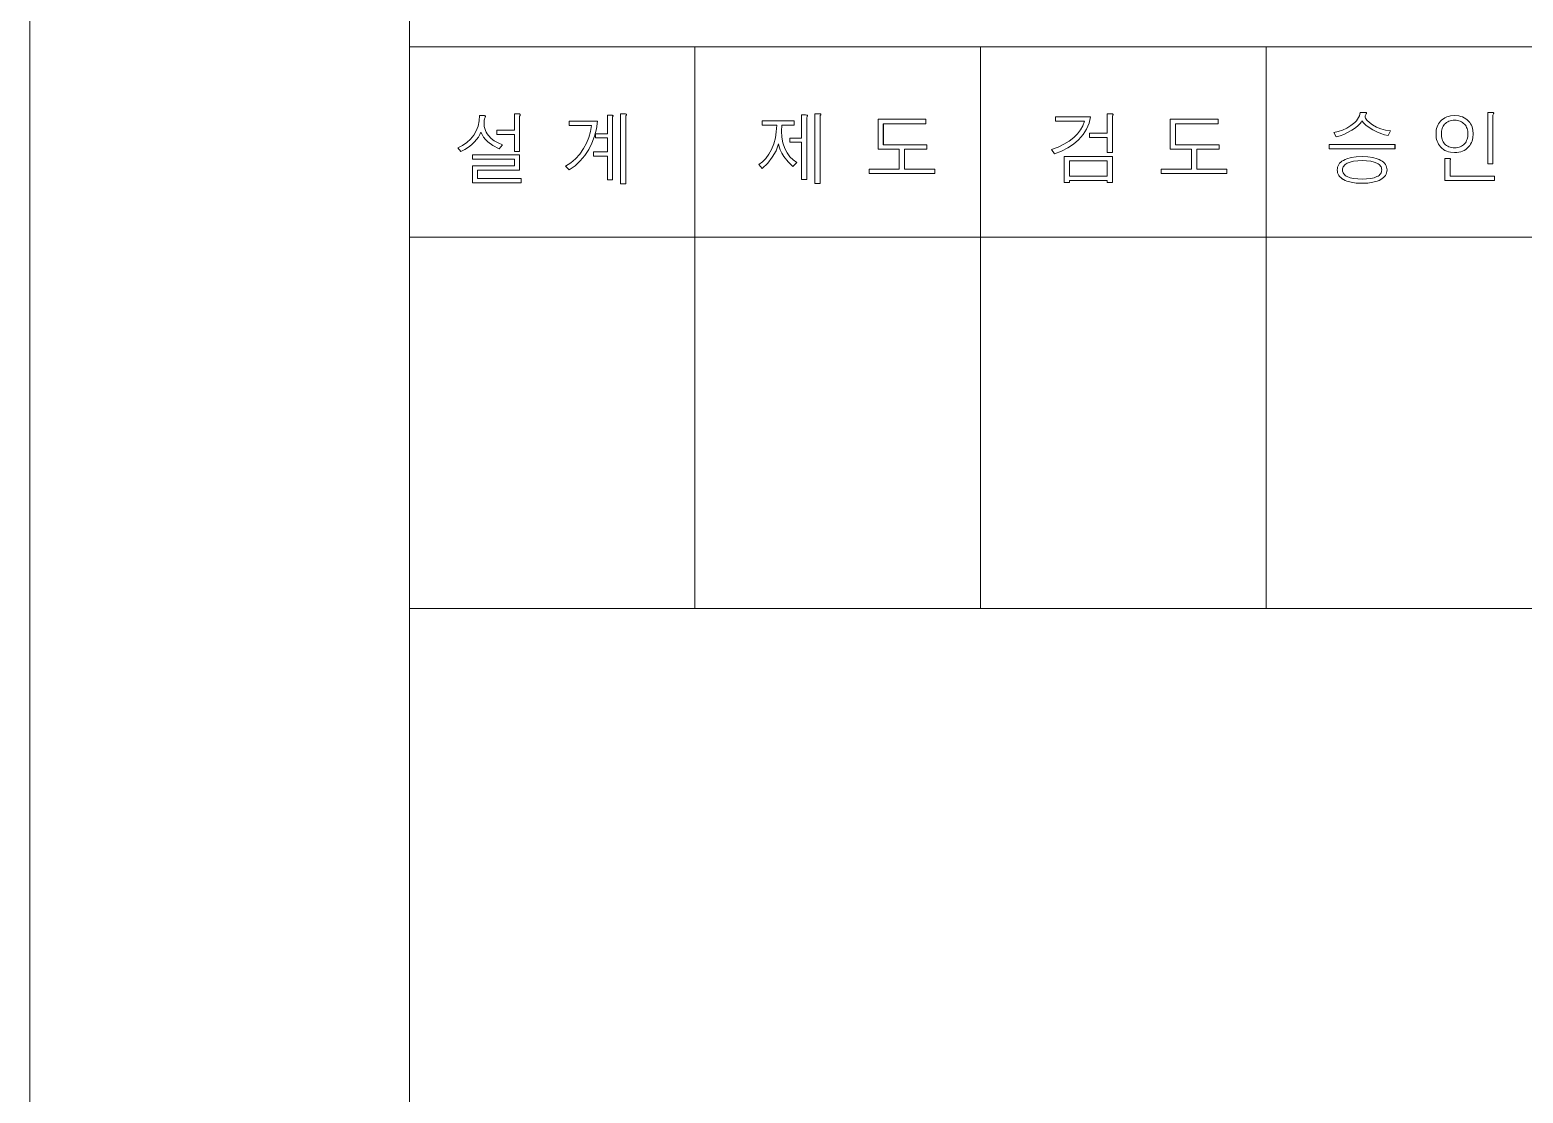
# Model space of a CAD drawing. Header units: inches. Extents: x -832 to -622, y 154 to 451.
# Drawn here: x -832 to -766.9, y 376.5 to 422.9 of the extents above; entities that cross this region are included whole.
import ezdxf

# ---------------------------------------------------------------- set-up
doc = ezdxf.new("R2010")
doc.units = ezdxf.units.IN
doc.header["$LTSCALE"] = 0.03937
doc.header["$MEASUREMENT"] = 0
doc.layers.add('______ 1', color=7, linetype='Continuous')

# ---------------------------------------------------------------- blocks, each defined once
blk = doc.blocks.new('BLOCK 139')
at = {"layer": '______ 1', "color": 18, "lineweight": 9}
blk.add_lwpolyline([(57.59, -33.694), (57.539, -33.724), (57.499, -33.753), (57.461, -33.785), (57.432, -33.823), (57.412, -33.861), (57.394, -33.901), (57.385, -33.948), (57.382, -33.995), (57.385, -34.041), (57.394, -34.085), (57.412, -34.126), (57.432, -34.164), (57.461, -34.199), (57.499, -34.231), (57.539, -34.26), (57.59, -34.286), (57.711, -34.336), (57.86, -34.371), (58.237, -34.397), (58.613, -34.371), (58.761, -34.336), (58.884, -34.286), (58.933, -34.26), (58.974, -34.231), (59.012, -34.199), (59.041, -34.164), (59.065, -34.126), (59.079, -34.085), (59.09, -34.041), (59.094, -33.995), (59.09, -33.948), (59.079, -33.904), (59.065, -33.863), (59.041, -33.823), (59.012, -33.788), (58.974, -33.753), (58.933, -33.724), (58.884, -33.694), (58.761, -33.648), (58.613, -33.616), (58.237, -33.586), (57.86, -33.616), (57.711, -33.648), (57.59, -33.694)], dxfattribs=at)
blk = doc.blocks.new('BLOCK 140')
at = {"layer": '______ 1', "color": 18, "lineweight": 9}
blk.add_lwpolyline([(59.056, -33.575), (59.117, -33.616), (59.172, -33.657), (59.219, -33.703), (59.257, -33.755), (59.286, -33.808), (59.307, -33.866), (59.319, -33.928), (59.324, -33.995), (59.319, -34.059), (59.307, -34.12), (59.286, -34.178), (59.257, -34.231), (59.219, -34.28), (59.172, -34.33), (59.117, -34.371), (59.056, -34.411), (58.98, -34.45), (58.899, -34.484), (58.709, -34.534), (58.49, -34.566), (58.237, -34.575), (57.984, -34.566), (57.762, -34.534), (57.572, -34.484), (57.49, -34.45), (57.417, -34.411), (57.353, -34.371), (57.301, -34.33), (57.254, -34.28), (57.216, -34.231), (57.19, -34.178), (57.167, -34.12), (57.155, -34.059), (57.152, -33.995), (57.155, -33.928), (57.167, -33.866), (57.19, -33.808), (57.216, -33.755), (57.254, -33.703), (57.301, -33.657), (57.353, -33.616), (57.417, -33.575), (57.49, -33.537), (57.572, -33.505), (57.762, -33.452), (57.984, -33.423), (58.237, -33.412), (58.49, -33.423), (58.709, -33.452), (58.899, -33.505), (58.98, -33.537), (59.056, -33.575)], dxfattribs=at)
blk = doc.blocks.new('BLOCK 141')
at = {"layer": '______ 1', "color": 18, "lineweight": 9}
blk.add_lwpolyline([(61.84, -32), (61.806, -32.041), (61.776, -32.088), (61.752, -32.134), (61.732, -32.184), (61.718, -32.24), (61.706, -32.295), (61.698, -32.417), (61.706, -32.543), (61.732, -32.656), (61.752, -32.709), (61.776, -32.761), (61.806, -32.808), (61.84, -32.852), (61.881, -32.892), (61.925, -32.93), (61.975, -32.96), (62.027, -32.986), (62.082, -33.006), (62.144, -33.018), (62.207, -33.027), (62.275, -33.03), (62.342, -33.027), (62.406, -33.018), (62.468, -33.006), (62.523, -32.986), (62.575, -32.96), (62.625, -32.93), (62.668, -32.892), (62.709, -32.852), (62.744, -32.808), (62.773, -32.761), (62.8, -32.709), (62.82, -32.656), (62.849, -32.543), (62.858, -32.417), (62.849, -32.295), (62.837, -32.24), (62.82, -32.184), (62.8, -32.134), (62.773, -32.088), (62.744, -32.041), (62.709, -32), (62.668, -31.959), (62.625, -31.922), (62.575, -31.892), (62.523, -31.866), (62.464, -31.849), (62.406, -31.834), (62.342, -31.826), (62.275, -31.822), (62.207, -31.826), (62.144, -31.834), (62.082, -31.849), (62.027, -31.866), (61.975, -31.892), (61.925, -31.922), (61.881, -31.959), (61.84, -32)], dxfattribs=at)
blk = doc.blocks.new('BLOCK 142')
at = {"layer": '______ 1', "color": 18, "lineweight": 9}
blk.add_lwpolyline([(62.887, -31.86), (62.934, -31.916), (62.974, -31.977), (63.01, -32.041), (63.039, -32.108), (63.062, -32.181), (63.077, -32.257), (63.091, -32.417), (63.077, -32.584), (63.062, -32.659), (63.039, -32.732), (63.01, -32.802), (62.974, -32.869), (62.934, -32.93), (62.887, -32.989), (62.829, -33.044), (62.765, -33.094), (62.695, -33.138), (62.622, -33.172), (62.543, -33.199), (62.458, -33.216), (62.371, -33.228), (62.275, -33.234), (62.092, -33.216), (62.007, -33.199), (61.928, -33.172), (61.852, -33.138), (61.785, -33.094), (61.721, -33.044), (61.662, -32.989), (61.616, -32.93), (61.575, -32.869), (61.543, -32.802), (61.514, -32.732), (61.49, -32.659), (61.476, -32.584), (61.464, -32.417), (61.476, -32.257), (61.49, -32.181), (61.514, -32.108), (61.543, -32.041), (61.575, -31.977), (61.616, -31.916), (61.662, -31.86), (61.724, -31.802), (61.785, -31.755), (61.855, -31.715), (61.928, -31.68), (62.007, -31.654), (62.092, -31.636), (62.275, -31.621), (62.458, -31.636), (62.543, -31.654), (62.622, -31.68), (62.695, -31.715), (62.765, -31.755), (62.829, -31.802), (62.887, -31.86)], dxfattribs=at)
blk = doc.blocks.new('BLOCK 143')
at = {"layer": '______ 1', "color": 18, "lineweight": 9}
blk.add_open_spline([(63.98, -31.496), (63.984, -31.511), (63.98, -31.513), (63.98, -31.513), (63.98, -31.522), (63.971, -31.537), (63.971, -31.537), (63.971, -31.537), (63.954, -31.566), (63.954, -31.566), (63.954, -31.566), (63.945, -31.607), (63.945, -31.607), (63.945, -31.607), (63.945, -33.726), (63.945, -33.726), (63.945, -33.726), (63.718, -33.726), (63.718, -33.726), (63.718, -33.726), (63.718, -31.481), (63.718, -31.481), (63.718, -31.481), (63.878, -31.481), (63.878, -31.481), (63.878, -31.481), (63.948, -31.484), (63.948, -31.484), (63.948, -31.484), (63.969, -31.49), (63.969, -31.49)], degree=3, knots=[0, 0, 0, 0, 1, 1, 1, 2, 2, 2, 3, 3, 3, 4, 4, 4, 5, 5, 5, 6, 6, 6, 7, 7, 7, 8, 8, 8, 9, 9, 9, 10, 10, 10, 10], dxfattribs=at)
blk = doc.blocks.new('BLOCK 144')
at = {"layer": '______ 1', "color": 18, "lineweight": 9}
blk.add_open_spline([(62.1, -33.508), (62.1, -33.519), (62.094, -33.531), (62.094, -33.531), (62.088, -33.543), (62.079, -33.566), (62.079, -33.566), (62.079, -33.566), (62.074, -33.595), (62.074, -33.595), (62.074, -33.595), (62.074, -34.263), (62.074, -34.263), (62.074, -34.263), (64.015, -34.263), (64.015, -34.263), (64.015, -34.263), (64.015, -34.452), (64.015, -34.452), (64.015, -34.452), (61.849, -34.452), (61.849, -34.452), (61.849, -34.452), (61.849, -33.493), (61.849, -33.493), (61.849, -33.493), (62.015, -33.493), (62.015, -33.493), (62.015, -33.493), (62.07, -33.496), (62.07, -33.496), (62.079, -33.499), (62.088, -33.499), (62.088, -33.499)], degree=3, knots=[0, 0, 0, 0, 1, 1, 1, 2, 2, 2, 3, 3, 3, 4, 4, 4, 5, 5, 5, 6, 6, 6, 7, 7, 7, 8, 8, 8, 9, 9, 9, 10, 10, 10, 11, 11, 11, 11], dxfattribs=at)
blk = doc.blocks.new('BLOCK 145')
at = {"layer": '______ 1', "color": 18, "lineweight": 9}
blk.add_lwpolyline([(54.05, -53.15), (54.05, -28.618)], dxfattribs=at)
blk = doc.blocks.new('BLOCK 137')
at = {"layer": '______ 1', "color": 18, "lineweight": 9}
blk.add_open_spline([(57, -32.353), (57, -32.353), (57.193, -32.315), (57.193, -32.315), (57.193, -32.315), (57.382, -32.254), (57.382, -32.254), (57.382, -32.254), (57.569, -32.169), (57.569, -32.169), (57.569, -32.169), (57.75, -32.056), (57.75, -32.056), (57.75, -32.056), (57.919, -31.919), (57.919, -31.919), (57.919, -31.919), (57.986, -31.849), (57.986, -31.849), (57.986, -31.849), (58.041, -31.779), (58.041, -31.779), (58.041, -31.779), (58.085, -31.706), (58.085, -31.706), (58.085, -31.706), (58.118, -31.633), (58.118, -31.633), (58.118, -31.633), (58.141, -31.557), (58.141, -31.557), (58.141, -31.557), (58.149, -31.481), (58.149, -31.481), (58.149, -31.481), (58.359, -31.481), (58.359, -31.481), (58.359, -31.481), (58.388, -31.481), (58.388, -31.481), (58.388, -31.481), (58.412, -31.484), (58.412, -31.484), (58.423, -31.49), (58.426, -31.49), (58.426, -31.49), (58.432, -31.505), (58.432, -31.508), (58.432, -31.508), (58.43, -31.517), (58.423, -31.528), (58.423, -31.528), (58.423, -31.528), (58.412, -31.545), (58.412, -31.545), (58.412, -31.545), (58.38, -31.595), (58.38, -31.595), (58.38, -31.595), (58.371, -31.627), (58.371, -31.627), (58.371, -31.627), (58.368, -31.642), (58.368, -31.642), (58.368, -31.642), (58.368, -31.66), (58.368, -31.66), (58.368, -31.665), (58.368, -31.674), (58.368, -31.674), (58.368, -31.674), (58.371, -31.691), (58.371, -31.691), (58.371, -31.691), (58.376, -31.709), (58.376, -31.709), (58.376, -31.709), (58.385, -31.727), (58.385, -31.727), (58.385, -31.727), (58.412, -31.77), (58.412, -31.77), (58.412, -31.77), (58.45, -31.819), (58.45, -31.819), (58.45, -31.819), (58.557, -31.922), (58.557, -31.922), (58.557, -31.922), (58.694, -32.024), (58.694, -32.024), (58.694, -32.024), (58.866, -32.12), (58.866, -32.12), (58.866, -32.12), (59.05, -32.199), (59.05, -32.199), (59.05, -32.199), (59.263, -32.257), (59.263, -32.257), (59.263, -32.257), (59.476, -32.28), (59.476, -32.28), (59.476, -32.28), (59.371, -32.484), (59.371, -32.484), (59.371, -32.484), (59.211, -32.455), (59.211, -32.455), (59.211, -32.455), (59.047, -32.406), (59.047, -32.406), (59.047, -32.406), (58.878, -32.335), (58.878, -32.335), (58.878, -32.335), (58.703, -32.242), (58.703, -32.242), (58.703, -32.242), (58.417, -32.05), (58.417, -32.05), (58.417, -32.05), (58.313, -31.954), (58.313, -31.954), (58.313, -31.954), (58.231, -31.855), (58.231, -31.855), (58.231, -31.855), (58.201, -31.904), (58.201, -31.904), (58.201, -31.904), (58.166, -31.951), (58.166, -31.951), (58.166, -31.951), (58.071, -32.05), (58.071, -32.05), (58.071, -32.05), (57.945, -32.152), (57.945, -32.152), (57.945, -32.152), (57.791, -32.257), (57.791, -32.257), (57.791, -32.257), (57.441, -32.441), (57.441, -32.441), (57.441, -32.441), (57.272, -32.505), (57.272, -32.505), (57.272, -32.505), (57.105, -32.545), (57.105, -32.545), (57.105, -32.545), (57, -32.353), (57, -32.353)], degree=3, knots=[0, 0, 0, 0, 1, 1, 1, 2, 2, 2, 3, 3, 3, 4, 4, 4, 5, 5, 5, 6, 6, 6, 7, 7, 7, 8, 8, 8, 9, 9, 9, 10, 10, 10, 11, 11, 11, 12, 12, 12, 13, 13, 13, 14, 14, 14, 15, 15, 15, 16, 16, 16, 17, 17, 17, 18, 18, 18, 19, 19, 19, 20, 20, 20, 21, 21, 21, 22, 22, 22, 23, 23, 23, 24, 24, 24, 25, 25, 25, 26, 26, 26, 27, 27, 27, 28, 28, 28, 29, 29, 29, 30, 30, 30, 31, 31, 31, 32, 32, 32, 33, 33, 33, 34, 34, 34, 35, 35, 35, 36, 36, 36, 37, 37, 37, 38, 38, 38, 39, 39, 39, 40, 40, 40, 41, 41, 41, 42, 42, 42, 43, 43, 43, 44, 44, 44, 45, 45, 45, 46, 46, 46, 47, 47, 47, 48, 48, 48, 49, 49, 49, 50, 50, 50, 51, 51, 51, 51], dxfattribs=at)
blk = doc.blocks.new('BLOCK 138')
at = {"layer": '______ 1', "color": 18, "lineweight": 9}
blk.add_lwpolyline([(59.674, -32.884), (59.674, -33.071), (56.802, -33.071), (56.802, -32.884), (59.674, -32.884)], dxfattribs=at)
blk = doc.blocks.new('BLOCK 94')
at = {"layer": '______ 1', "color": 18, "lineweight": 9}
blk.add_open_spline([(26.052, -31.548), (26.052, -31.548), (26.081, -31.548), (26.081, -31.548), (26.081, -31.548), (26.104, -31.551), (26.104, -31.551), (26.113, -31.554), (26.119, -31.554), (26.119, -31.554), (26.127, -31.569), (26.127, -31.572), (26.127, -31.572), (26.124, -31.578), (26.121, -31.589), (26.121, -31.589), (26.113, -31.601), (26.101, -31.627), (26.101, -31.627), (26.101, -31.627), (26.096, -31.654), (26.096, -31.654), (26.096, -31.654), (26.096, -34.593), (26.096, -34.593), (26.096, -34.593), (25.868, -34.593), (25.868, -34.593), (25.868, -34.593), (25.868, -31.548), (25.868, -31.548), (25.868, -31.548), (26.052, -31.548), (26.052, -31.548)], degree=3, knots=[0, 0, 0, 0, 1, 1, 1, 2, 2, 2, 3, 3, 3, 4, 4, 4, 5, 5, 5, 6, 6, 6, 7, 7, 7, 8, 8, 8, 9, 9, 9, 10, 10, 10, 11, 11, 11, 11], dxfattribs=at)
blk = doc.blocks.new('BLOCK 95')
at = {"layer": '______ 1', "color": 18, "lineweight": 9}
blk.add_open_spline([(25.288, -32.417), (25.288, -32.417), (25.288, -31.607), (25.288, -31.607), (25.288, -31.607), (25.466, -31.607), (25.466, -31.607), (25.466, -31.607), (25.491, -31.607), (25.491, -31.607), (25.491, -31.607), (25.512, -31.61), (25.512, -31.61), (25.526, -31.613), (25.53, -31.615), (25.53, -31.615), (25.538, -31.627), (25.538, -31.633), (25.538, -31.633), (25.533, -31.645), (25.526, -31.656), (25.526, -31.656), (25.526, -31.656), (25.515, -31.68), (25.515, -31.68), (25.515, -31.68), (25.512, -31.709), (25.512, -31.709), (25.512, -31.709), (25.512, -34.423), (25.512, -34.423), (25.512, -34.423), (25.288, -34.423), (25.288, -34.423), (25.288, -34.423), (25.288, -33.385), (25.288, -33.385), (25.288, -33.385), (24.682, -33.385), (24.682, -33.385), (24.682, -33.385), (24.682, -33.205), (24.682, -33.205), (24.682, -33.205), (25.288, -33.205), (25.288, -33.205), (25.288, -33.205), (25.288, -32.595), (25.288, -32.595), (25.288, -32.595), (24.763, -32.595), (24.763, -32.595), (24.763, -32.595), (24.763, -32.417), (24.763, -32.417), (24.763, -32.417), (25.288, -32.417), (25.288, -32.417)], degree=3, knots=[0, 0, 0, 0, 1, 1, 1, 2, 2, 2, 3, 3, 3, 4, 4, 4, 5, 5, 5, 6, 6, 6, 7, 7, 7, 8, 8, 8, 9, 9, 9, 10, 10, 10, 11, 11, 11, 12, 12, 12, 13, 13, 13, 14, 14, 14, 15, 15, 15, 16, 16, 16, 17, 17, 17, 18, 18, 18, 19, 19, 19, 19], dxfattribs=at)
blk = doc.blocks.new('BLOCK 96')
at = {"layer": '______ 1', "color": 18, "lineweight": 9}
blk.add_lwpolyline([(24.853, -31.857), (24.807, -32.199), (24.728, -32.519), (24.617, -32.823), (24.477, -33.103), (24.305, -33.365), (24.104, -33.598), (23.877, -33.808), (23.62, -33.995), (23.462, -33.834), (23.693, -33.686), (23.9, -33.508), (24.087, -33.301), (24.253, -33.062), (24.381, -32.823), (24.48, -32.575), (24.553, -32.315), (24.597, -32.05), (23.62, -32.05), (23.62, -31.857), (24.853, -31.857)], dxfattribs=at)
blk = doc.blocks.new('BLOCK 97')
at = {"layer": '______ 1', "color": 18, "lineweight": 9}
blk.add_lwpolyline([(39.189, -31.782), (39.189, -31.974), (37.338, -31.974), (37.338, -32.896), (39.236, -32.896), (39.236, -33.085), (38.263, -33.085), (38.263, -33.963), (39.583, -33.963), (39.583, -34.149), (36.711, -34.149), (36.711, -33.963), (38.032, -33.963), (38.032, -33.085), (37.108, -33.085), (37.108, -31.782), (39.189, -31.782)], dxfattribs=at)
blk = doc.blocks.new('BLOCK 98')
at = {"layer": '______ 1', "color": 18, "lineweight": 9}
blk.add_open_spline([(34.527, -31.537), (34.527, -31.537), (34.556, -31.537), (34.556, -31.537), (34.556, -31.537), (34.58, -31.54), (34.58, -31.54), (34.588, -31.543), (34.594, -31.545), (34.594, -31.545), (34.606, -31.557), (34.606, -31.563), (34.606, -31.563), (34.603, -31.566), (34.6, -31.581), (34.6, -31.581), (34.6, -31.581), (34.594, -31.595), (34.594, -31.595), (34.594, -31.595), (34.58, -31.615), (34.58, -31.615), (34.58, -31.615), (34.576, -31.642), (34.576, -31.642), (34.576, -31.642), (34.576, -34.584), (34.576, -34.584), (34.576, -34.584), (34.347, -34.584), (34.347, -34.584), (34.347, -34.584), (34.347, -31.537), (34.347, -31.537), (34.347, -31.537), (34.527, -31.537), (34.527, -31.537)], degree=3, knots=[0, 0, 0, 0, 1, 1, 1, 2, 2, 2, 3, 3, 3, 4, 4, 4, 5, 5, 5, 6, 6, 6, 7, 7, 7, 8, 8, 8, 9, 9, 9, 10, 10, 10, 11, 11, 11, 12, 12, 12, 12], dxfattribs=at)
blk = doc.blocks.new('BLOCK 99')
at = {"layer": '______ 1', "color": 18, "lineweight": 9}
blk.add_open_spline([(33.763, -32.604), (33.763, -32.604), (33.763, -31.592), (33.763, -31.592), (33.763, -31.592), (33.933, -31.592), (33.933, -31.592), (33.933, -31.592), (33.994, -31.598), (33.994, -31.598), (33.994, -31.598), (34.014, -31.601), (34.014, -31.601), (34.028, -31.615), (34.026, -31.621), (34.026, -31.621), (34.023, -31.633), (34.017, -31.648), (34.017, -31.648), (34.017, -31.648), (34.003, -31.674), (34.003, -31.674), (34.003, -31.674), (34, -31.709), (34, -31.709), (34, -31.709), (34, -34.415), (34, -34.415), (34, -34.415), (33.763, -34.415), (33.763, -34.415), (33.763, -34.415), (33.763, -32.782), (33.763, -32.782), (33.763, -32.782), (33.248, -32.782), (33.248, -32.782), (33.248, -32.782), (33.248, -32.604), (33.248, -32.604), (33.248, -32.604), (33.763, -32.604), (33.763, -32.604)], degree=3, knots=[0, 0, 0, 0, 1, 1, 1, 2, 2, 2, 3, 3, 3, 4, 4, 4, 5, 5, 5, 6, 6, 6, 7, 7, 7, 8, 8, 8, 9, 9, 9, 10, 10, 10, 11, 11, 11, 12, 12, 12, 13, 13, 13, 14, 14, 14, 14], dxfattribs=at)
blk = doc.blocks.new('BLOCK 100')
at = {"layer": '______ 1', "color": 18, "lineweight": 9}
blk.add_lwpolyline([(33.446, -31.849), (33.446, -32.036), (32.909, -32.036), (32.886, -32.304), (32.9, -32.563), (32.953, -32.814), (33.037, -33.05), (33.139, -33.246), (33.259, -33.414), (33.399, -33.554), (33.557, -33.671), (33.39, -33.843), (33.177, -33.636), (32.993, -33.403), (32.903, -33.257), (32.833, -33.117), (32.787, -32.98), (32.76, -32.852), (32.65, -33.152), (32.487, -33.438), (32.288, -33.694), (32.052, -33.937), (31.894, -33.758), (32.061, -33.636), (32.207, -33.487), (32.338, -33.307), (32.451, -33.099), (32.55, -32.855), (32.621, -32.595), (32.664, -32.324), (32.679, -32.036), (32.052, -32.036), (32.052, -31.849), (33.446, -31.849)], dxfattribs=at)
blk = doc.blocks.new('BLOCK 101')
at = {"layer": '______ 1', "color": 18, "lineweight": 9}
blk.add_open_spline([(47.368, -31.554), (47.37, -31.569), (47.368, -31.575), (47.368, -31.575), (47.365, -31.581), (47.356, -31.595), (47.356, -31.595), (47.356, -31.595), (47.338, -31.627), (47.338, -31.627), (47.338, -31.627), (47.333, -31.668), (47.333, -31.668), (47.333, -31.668), (47.333, -33.237), (47.333, -33.237), (47.333, -33.237), (47.102, -33.237), (47.102, -33.237), (47.102, -33.237), (47.102, -32.578), (47.102, -32.578), (47.102, -32.578), (46.335, -32.578), (46.335, -32.578), (46.335, -32.578), (46.335, -32.388), (46.335, -32.388), (46.335, -32.388), (47.102, -32.388), (47.102, -32.388), (47.102, -32.388), (47.102, -31.54), (47.102, -31.54), (47.102, -31.54), (47.265, -31.54), (47.265, -31.54), (47.265, -31.54), (47.336, -31.545), (47.336, -31.545), (47.336, -31.545), (47.356, -31.548), (47.356, -31.548)], degree=3, knots=[0, 0, 0, 0, 1, 1, 1, 2, 2, 2, 3, 3, 3, 4, 4, 4, 5, 5, 5, 6, 6, 6, 7, 7, 7, 8, 8, 8, 9, 9, 9, 10, 10, 10, 11, 11, 11, 12, 12, 12, 13, 13, 13, 14, 14, 14, 14], dxfattribs=at)
blk = doc.blocks.new('BLOCK 102')
at = {"layer": '______ 1', "color": 18, "lineweight": 9}
blk.add_lwpolyline([(46.379, -31.671), (46.315, -31.951), (46.206, -32.21), (46.052, -32.452), (45.851, -32.677), (45.633, -32.866), (45.385, -33.03), (45.108, -33.17), (44.802, -33.286), (44.673, -33.099), (44.962, -32.995), (45.221, -32.875), (45.452, -32.735), (45.65, -32.58), (45.81, -32.42), (45.939, -32.248), (46.041, -32.062), (46.113, -31.863), (44.854, -31.863), (44.854, -31.671), (46.379, -31.671)], dxfattribs=at)
blk = doc.blocks.new('BLOCK 103')
at = {"layer": '______ 1', "color": 18, "lineweight": 9}
blk.add_lwpolyline([(51.948, -31.782), (51.948, -31.974), (50.093, -31.974), (50.093, -32.896), (51.992, -32.896), (51.992, -33.085), (51.021, -33.085), (51.021, -33.963), (52.338, -33.963), (52.338, -34.149), (49.47, -34.149), (49.47, -33.963), (50.79, -33.963), (50.79, -33.085), (49.863, -33.085), (49.863, -31.782), (51.948, -31.782)], dxfattribs=at)
blk = doc.blocks.new('BLOCK 104')
at = {"layer": '______ 1', "color": 18, "lineweight": 9}
blk.add_lwpolyline([(45.458, -33.595), (45.458, -34.263), (47.102, -34.263), (47.102, -33.595), (45.458, -33.595)], dxfattribs=at)
blk = doc.blocks.new('BLOCK 105')
at = {"layer": '______ 1', "color": 18, "lineweight": 9}
blk.add_lwpolyline([(47.333, -33.403), (47.333, -34.548), (47.102, -34.548), (47.102, -34.455), (45.458, -34.455), (45.458, -34.548), (45.227, -34.548), (45.227, -33.403), (47.333, -33.403)], dxfattribs=at)
blk = doc.blocks.new('BLOCK 106')
at = {"layer": '______ 1', "color": 18, "lineweight": 9}
blk.add_open_spline([(21.23, -32.251), (21.23, -32.251), (21.23, -31.548), (21.23, -31.548), (21.23, -31.548), (21.416, -31.548), (21.416, -31.548), (21.416, -31.548), (21.445, -31.548), (21.445, -31.548), (21.445, -31.548), (21.465, -31.551), (21.465, -31.551), (21.477, -31.557), (21.48, -31.56), (21.48, -31.56), (21.486, -31.572), (21.486, -31.575), (21.486, -31.575), (21.486, -31.581), (21.483, -31.592), (21.483, -31.592), (21.483, -31.592), (21.474, -31.61), (21.474, -31.61), (21.474, -31.61), (21.463, -31.636), (21.463, -31.636), (21.463, -31.636), (21.457, -31.668), (21.457, -31.668), (21.457, -31.668), (21.457, -33.184), (21.457, -33.184), (21.457, -33.184), (21.23, -33.184), (21.23, -33.184), (21.23, -33.184), (21.23, -32.441), (21.23, -32.441), (21.23, -32.441), (20.456, -32.441), (20.456, -32.441), (20.456, -32.441), (20.456, -32.251), (20.456, -32.251), (20.456, -32.251), (21.23, -32.251), (21.23, -32.251)], degree=3, knots=[0, 0, 0, 0, 1, 1, 1, 2, 2, 2, 3, 3, 3, 4, 4, 4, 5, 5, 5, 6, 6, 6, 7, 7, 7, 8, 8, 8, 9, 9, 9, 10, 10, 10, 11, 11, 11, 12, 12, 12, 13, 13, 13, 14, 14, 14, 15, 15, 15, 16, 16, 16, 16], dxfattribs=at)
blk = doc.blocks.new('BLOCK 107')
at = {"layer": '______ 1', "color": 18, "lineweight": 9}
blk.add_lwpolyline([(29.113, -53.15), (29.113, -28.618)], dxfattribs=at)
blk = doc.blocks.new('BLOCK 108')
at = {"layer": '______ 1', "color": 18, "lineweight": 9}
blk.add_lwpolyline([(41.58, -53.15), (41.58, -28.618)], dxfattribs=at)
blk = doc.blocks.new('BLOCK 78')
at = {"layer": '______ 1', "color": 18, "lineweight": 9}
blk.add_lwpolyline([(16.646, -103.093), (16.646, -10.437)], dxfattribs=at)
blk = doc.blocks.new('BLOCK 79')
at = {"layer": '______ 1', "color": 18, "lineweight": 9}
blk.add_open_spline([(19.903, -31.621), (19.903, -31.621), (19.926, -31.624), (19.926, -31.624), (19.935, -31.624), (19.943, -31.627), (19.943, -31.627), (19.958, -31.636), (19.961, -31.639), (19.961, -31.639), (19.964, -31.651), (19.961, -31.665), (19.961, -31.665), (19.961, -31.665), (19.946, -31.709), (19.946, -31.709), (19.946, -31.709), (19.923, -31.761), (19.923, -31.761), (19.923, -31.761), (19.909, -31.831), (19.909, -31.831), (19.909, -31.831), (19.903, -31.924), (19.903, -31.924), (19.903, -31.924), (19.903, -32.015), (19.903, -32.015), (19.903, -32.015), (19.914, -32.103), (19.914, -32.103), (19.914, -32.103), (19.932, -32.187), (19.932, -32.187), (19.932, -32.187), (19.961, -32.268), (19.961, -32.268), (19.961, -32.268), (19.996, -32.344), (19.996, -32.344), (19.996, -32.344), (20.043, -32.42), (20.043, -32.42), (20.043, -32.42), (20.095, -32.493), (20.095, -32.493), (20.095, -32.493), (20.212, -32.613), (20.212, -32.613), (20.212, -32.613), (20.352, -32.72), (20.352, -32.72), (20.352, -32.72), (20.515, -32.814), (20.515, -32.814), (20.515, -32.814), (20.704, -32.892), (20.704, -32.892), (20.704, -32.892), (20.564, -33.067), (20.564, -33.067), (20.564, -33.067), (20.294, -32.922), (20.294, -32.922), (20.294, -32.922), (20.072, -32.761), (20.072, -32.761), (20.072, -32.761), (19.967, -32.662), (19.967, -32.662), (19.967, -32.662), (19.883, -32.557), (19.883, -32.557), (19.883, -32.557), (19.818, -32.45), (19.818, -32.45), (19.818, -32.45), (19.771, -32.339), (19.771, -32.339), (19.771, -32.339), (19.722, -32.452), (19.722, -32.452), (19.722, -32.452), (19.658, -32.56), (19.658, -32.56), (19.658, -32.56), (19.579, -32.668), (19.579, -32.668), (19.579, -32.668), (19.489, -32.77), (19.489, -32.77), (19.489, -32.77), (19.361, -32.89), (19.361, -32.89), (19.361, -32.89), (19.22, -32.997), (19.22, -32.997), (19.22, -32.997), (19.063, -33.097), (19.063, -33.097), (19.063, -33.097), (18.891, -33.184), (18.891, -33.184), (18.891, -33.184), (18.757, -33.021), (18.757, -33.021), (18.757, -33.021), (18.967, -32.919), (18.967, -32.919), (18.967, -32.919), (19.153, -32.794), (19.153, -32.794), (19.153, -32.794), (19.314, -32.647), (19.314, -32.647), (19.314, -32.647), (19.453, -32.476), (19.453, -32.476), (19.453, -32.476), (19.565, -32.283), (19.565, -32.283), (19.565, -32.283), (19.643, -32.076), (19.643, -32.076), (19.643, -32.076), (19.686, -31.855), (19.686, -31.855), (19.686, -31.855), (19.701, -31.621), (19.701, -31.621), (19.701, -31.621), (19.903, -31.621), (19.903, -31.621)], degree=3, knots=[0, 0, 0, 0, 1, 1, 1, 2, 2, 2, 3, 3, 3, 4, 4, 4, 5, 5, 5, 6, 6, 6, 7, 7, 7, 8, 8, 8, 9, 9, 9, 10, 10, 10, 11, 11, 11, 12, 12, 12, 13, 13, 13, 14, 14, 14, 15, 15, 15, 16, 16, 16, 17, 17, 17, 18, 18, 18, 19, 19, 19, 20, 20, 20, 21, 21, 21, 22, 22, 22, 23, 23, 23, 24, 24, 24, 25, 25, 25, 26, 26, 26, 27, 27, 27, 28, 28, 28, 29, 29, 29, 30, 30, 30, 31, 31, 31, 32, 32, 32, 33, 33, 33, 34, 34, 34, 35, 35, 35, 36, 36, 36, 37, 37, 37, 38, 38, 38, 39, 39, 39, 40, 40, 40, 41, 41, 41, 42, 42, 42, 43, 43, 43, 44, 44, 44, 44], dxfattribs=at)
blk = doc.blocks.new('BLOCK 80')
at = {"layer": '______ 1', "color": 18, "lineweight": 9}
blk.add_lwpolyline([(21.457, -33.333), (21.457, -34.006), (19.614, -34.006), (19.614, -34.365), (21.527, -34.365), (21.527, -34.551), (19.398, -34.551), (19.398, -33.82), (21.241, -33.82), (21.241, -33.519), (19.398, -33.519), (19.398, -33.333), (21.457, -33.333)], dxfattribs=at)
blk = doc.blocks.new('BLOCK 2')
at = {"layer": '______ 1', "lineweight": 0}
for points in [[(19.903, -31.621), (19.926, -31.624), (19.935, -31.624), (19.943, -31.627), (19.952, -31.63), (19.955, -31.633), (19.958, -31.636), (19.961, -31.639), (19.961, -31.642), (19.964, -31.642), (19.964, -31.645), (19.964, -31.648), (19.964, -31.654), (19.961, -31.665), (19.946, -31.706), (19.923, -31.761), (19.909, -31.831), (19.903, -31.924), (19.903, -32.015), (19.914, -32.103), (19.932, -32.187), (19.961, -32.268), (19.996, -32.344), (20.043, -32.42), (20.095, -32.493), (20.212, -32.613), (20.352, -32.72), (20.515, -32.814), (20.704, -32.892), (20.564, -33.067), (20.294, -32.922), (20.072, -32.761), (19.967, -32.662), (19.883, -32.557), (19.818, -32.45), (19.771, -32.339), (19.722, -32.452), (19.658, -32.56), (19.579, -32.668), (19.489, -32.77), (19.361, -32.89), (19.22, -32.997), (19.063, -33.097), (18.891, -33.184), (18.757, -33.021), (18.967, -32.919), (19.153, -32.794), (19.314, -32.647), (19.453, -32.476), (19.565, -32.283), (19.643, -32.076), (19.686, -31.855), (19.701, -31.621), (19.903, -31.621)], [(21.23, -32.251), (21.23, -31.548), (21.416, -31.548), (21.445, -31.548), (21.465, -31.551), (21.472, -31.554), (21.474, -31.554), (21.477, -31.557), (21.48, -31.56), (21.483, -31.56), (21.483, -31.563), (21.486, -31.563), (21.486, -31.566), (21.486, -31.569), (21.486, -31.572), (21.486, -31.575), (21.486, -31.581), (21.483, -31.592), (21.474, -31.61), (21.459, -31.636), (21.457, -31.668), (21.457, -33.184), (21.23, -33.184), (21.23, -32.441), (20.456, -32.441), (20.456, -32.251), (21.23, -32.251)], [(24.853, -31.857), (24.807, -32.199), (24.728, -32.519), (24.617, -32.823), (24.474, -33.103), (24.305, -33.365), (24.104, -33.598), (23.877, -33.808), (23.62, -33.995), (23.462, -33.834), (23.693, -33.686), (23.9, -33.508), (24.087, -33.301), (24.253, -33.062), (24.381, -32.823), (24.48, -32.575), (24.553, -32.315), (24.597, -32.05), (23.62, -32.05), (23.62, -31.857), (24.853, -31.857)], [(25.288, -32.417), (25.288, -31.607), (25.466, -31.607), (25.491, -31.607), (25.512, -31.61), (25.521, -31.613), (25.53, -31.613), (25.53, -31.615), (25.533, -31.615), (25.536, -31.618), (25.536, -31.621), (25.538, -31.621), (25.538, -31.624), (25.538, -31.627), (25.536, -31.633), (25.533, -31.645), (25.526, -31.656), (25.515, -31.68), (25.512, -31.709), (25.512, -34.423), (25.288, -34.423), (25.288, -33.385), (24.682, -33.385), (24.682, -33.205), (25.288, -33.205), (25.288, -32.595), (24.763, -32.595), (24.763, -32.417), (25.288, -32.417)], [(26.052, -31.548), (26.081, -31.548), (26.104, -31.551), (26.113, -31.554), (26.119, -31.554), (26.121, -31.557), (26.124, -31.557), (26.124, -31.56), (26.127, -31.56), (26.127, -31.563), (26.127, -31.569), (26.127, -31.572), (26.124, -31.578), (26.121, -31.589), (26.113, -31.601), (26.101, -31.627), (26.096, -31.654), (26.096, -34.593), (25.868, -34.593), (25.868, -31.548), (26.052, -31.548)], [(33.446, -31.849), (33.446, -32.036), (32.909, -32.036), (32.886, -32.304), (32.9, -32.563), (32.95, -32.814), (33.037, -33.05), (33.139, -33.246), (33.259, -33.414), (33.399, -33.554), (33.557, -33.671), (33.39, -33.843), (33.177, -33.636), (32.993, -33.403), (32.9, -33.257), (32.833, -33.117), (32.787, -32.98), (32.76, -32.852), (32.65, -33.152), (32.487, -33.438), (32.288, -33.694), (32.052, -33.937), (31.894, -33.758), (32.061, -33.636), (32.207, -33.487), (32.338, -33.307), (32.451, -33.099), (32.55, -32.855), (32.621, -32.595), (32.664, -32.324), (32.679, -32.036), (32.052, -32.036), (32.052, -31.849), (33.446, -31.849)], [(33.763, -32.604), (33.763, -31.592), (33.933, -31.592), (33.994, -31.598), (34.014, -31.601), (34.02, -31.604), (34.023, -31.604), (34.026, -31.607), (34.026, -31.61), (34.028, -31.61), (34.028, -31.613), (34.028, -31.615), (34.026, -31.621), (34.023, -31.633), (34.017, -31.648), (34.003, -31.674), (34, -31.709), (34, -34.415), (33.763, -34.415), (33.763, -32.782), (33.248, -32.782), (33.248, -32.604), (33.763, -32.604)], [(39.189, -31.782), (39.189, -31.974), (37.335, -31.974), (37.335, -32.896), (39.236, -32.896), (39.236, -33.085), (38.263, -33.085), (38.263, -33.963), (39.583, -33.963), (39.583, -34.149), (36.711, -34.149), (36.711, -33.963), (38.032, -33.963), (38.032, -33.085), (37.108, -33.085), (37.108, -31.782), (39.189, -31.782)], [(46.379, -31.671), (46.315, -31.951), (46.206, -32.21), (46.052, -32.452), (45.851, -32.677), (45.633, -32.866), (45.385, -33.03), (45.108, -33.17), (44.802, -33.286), (44.671, -33.099), (44.962, -32.995), (45.221, -32.875), (45.452, -32.735), (45.65, -32.58), (45.81, -32.42), (45.939, -32.248), (46.041, -32.062), (46.113, -31.863), (44.854, -31.863), (44.854, -31.671), (46.379, -31.671)], [(51.948, -31.782), (51.948, -31.974), (50.093, -31.974), (50.093, -32.896), (51.992, -32.896), (51.992, -33.085), (51.021, -33.085), (51.021, -33.963), (52.338, -33.963), (52.338, -34.149), (49.47, -34.149), (49.47, -33.963), (50.79, -33.963), (50.79, -33.085), (49.863, -33.085), (49.863, -31.782), (51.948, -31.782)], [(62.887, -31.86), (62.934, -31.916), (62.974, -31.977), (63.01, -32.041), (63.039, -32.108), (63.062, -32.181), (63.077, -32.257), (63.091, -32.417), (63.077, -32.584), (63.062, -32.659), (63.039, -32.732), (63.01, -32.802), (62.974, -32.869), (62.934, -32.93), (62.887, -32.989), (62.829, -33.044), (62.765, -33.094), (62.695, -33.138), (62.622, -33.172), (62.543, -33.199), (62.458, -33.216), (62.368, -33.228), (62.275, -33.234), (62.092, -33.216), (62.007, -33.199), (61.928, -33.172), (61.852, -33.138), (61.785, -33.094), (61.721, -33.044), (61.662, -32.989), (61.616, -32.93), (61.575, -32.869), (61.54, -32.802), (61.514, -32.732), (61.49, -32.659), (61.476, -32.584), (61.464, -32.417), (61.476, -32.257), (61.49, -32.181), (61.514, -32.108), (61.54, -32.041), (61.575, -31.977), (61.616, -31.916), (61.662, -31.86), (61.724, -31.802), (61.785, -31.755), (61.855, -31.715), (61.928, -31.68), (62.007, -31.654), (62.092, -31.636), (62.275, -31.621), (62.458, -31.636), (62.543, -31.654), (62.622, -31.68), (62.695, -31.715), (62.765, -31.755), (62.829, -31.802), (62.887, -31.86)], [(61.84, -32), (61.806, -32.041), (61.776, -32.088), (61.752, -32.134), (61.732, -32.184), (61.718, -32.24), (61.706, -32.295), (61.698, -32.417), (61.706, -32.543), (61.732, -32.656), (61.752, -32.709), (61.776, -32.761), (61.806, -32.808), (61.84, -32.852), (61.881, -32.892), (61.925, -32.93), (61.975, -32.96), (62.027, -32.986), (62.082, -33.006), (62.144, -33.018), (62.207, -33.027), (62.275, -33.03), (62.342, -33.027), (62.406, -33.018), (62.468, -33.006), (62.523, -32.986), (62.575, -32.96), (62.625, -32.93), (62.668, -32.892), (62.709, -32.852), (62.744, -32.808), (62.773, -32.761), (62.8, -32.709), (62.82, -32.656), (62.846, -32.543), (62.858, -32.417), (62.846, -32.295), (62.837, -32.24), (62.82, -32.184), (62.8, -32.134), (62.773, -32.088), (62.744, -32.041), (62.709, -32), (62.668, -31.959), (62.625, -31.922), (62.575, -31.892), (62.523, -31.866), (62.464, -31.849), (62.406, -31.834), (62.342, -31.826), (62.275, -31.822), (62.207, -31.826), (62.144, -31.834), (62.082, -31.849), (62.027, -31.866), (61.975, -31.892), (61.925, -31.922), (61.881, -31.959), (61.84, -32)], [(59.671, -32.884), (59.671, -33.071), (56.802, -33.071), (56.802, -32.884), (59.671, -32.884)], [(21.457, -33.333), (21.457, -34.006), (19.614, -34.006), (19.614, -34.365), (21.527, -34.365), (21.527, -34.551), (19.398, -34.551), (19.398, -33.82), (21.241, -33.82), (21.241, -33.519), (19.398, -33.519), (19.398, -33.333), (21.457, -33.333)], [(47.333, -33.403), (47.333, -34.548), (47.102, -34.548), (47.102, -34.455), (45.458, -34.455), (45.458, -34.548), (45.227, -34.548), (45.227, -33.403), (47.333, -33.403)], [(45.458, -33.595), (45.458, -34.263), (47.102, -34.263), (47.102, -33.595), (45.458, -33.595)], [(59.056, -33.575), (59.117, -33.616), (59.172, -33.657), (59.219, -33.703), (59.257, -33.755), (59.286, -33.808), (59.307, -33.866), (59.319, -33.928), (59.324, -33.995), (59.319, -34.059), (59.307, -34.12), (59.286, -34.178), (59.257, -34.231), (59.219, -34.28), (59.172, -34.33), (59.117, -34.374), (59.056, -34.411), (58.98, -34.45), (58.899, -34.484), (58.709, -34.534), (58.49, -34.566), (58.237, -34.575), (57.984, -34.566), (57.762, -34.534), (57.572, -34.484), (57.49, -34.45), (57.414, -34.411), (57.353, -34.374), (57.301, -34.33), (57.254, -34.28), (57.216, -34.231), (57.19, -34.178), (57.167, -34.12), (57.155, -34.059), (57.152, -33.995), (57.155, -33.928), (57.167, -33.866), (57.19, -33.808), (57.216, -33.755), (57.254, -33.703), (57.301, -33.657), (57.353, -33.616), (57.414, -33.575), (57.49, -33.537), (57.572, -33.505), (57.762, -33.452), (57.984, -33.423), (58.237, -33.412), (58.49, -33.423), (58.709, -33.452), (58.899, -33.505), (58.98, -33.537), (59.056, -33.575)], [(57.59, -33.697), (57.539, -33.724), (57.499, -33.753), (57.461, -33.785), (57.432, -33.823), (57.409, -33.861), (57.394, -33.901), (57.385, -33.948), (57.379, -33.995), (57.385, -34.041), (57.394, -34.085), (57.409, -34.126), (57.432, -34.164), (57.461, -34.199), (57.499, -34.231), (57.539, -34.26), (57.59, -34.286), (57.709, -34.336), (57.86, -34.371), (58.237, -34.397), (58.613, -34.371), (58.761, -34.336), (58.884, -34.286), (58.933, -34.26), (58.974, -34.231), (59.012, -34.199), (59.041, -34.164), (59.065, -34.126), (59.079, -34.085), (59.09, -34.041), (59.094, -33.995), (59.09, -33.948), (59.079, -33.904), (59.065, -33.863), (59.041, -33.823), (59.012, -33.788), (58.974, -33.753), (58.933, -33.724), (58.884, -33.697), (58.761, -33.648), (58.613, -33.616), (58.237, -33.586), (57.86, -33.616), (57.709, -33.648), (57.59, -33.697)]]:
    blk.add_lwpolyline(points, dxfattribs=at)
for points, knots in [([(34.527, -31.537), (34.527, -31.537), (34.556, -31.537), (34.556, -31.537), (34.556, -31.537), (34.58, -31.54), (34.58, -31.54), (34.58, -31.54), (34.588, -31.543), (34.588, -31.543), (34.588, -31.543), (34.594, -31.545), (34.594, -31.545), (34.594, -31.545), (34.598, -31.545), (34.598, -31.545), (34.598, -31.545), (34.6, -31.548), (34.6, -31.548), (34.6, -31.548), (34.603, -31.548), (34.603, -31.548), (34.603, -31.548), (34.603, -31.551), (34.603, -31.551), (34.603, -31.551), (34.603, -31.551), (34.603, -31.551), (34.603, -31.551), (34.603, -31.551), (34.603, -31.551), (34.603, -31.551), (34.603, -31.554), (34.603, -31.554), (34.603, -31.554), (34.606, -31.554), (34.606, -31.554), (34.606, -31.554), (34.606, -31.557), (34.606, -31.557), (34.606, -31.557), (34.606, -31.563), (34.606, -31.563), (34.606, -31.563), (34.603, -31.566), (34.603, -31.566), (34.603, -31.566), (34.6, -31.581), (34.6, -31.581), (34.6, -31.581), (34.594, -31.595), (34.594, -31.595), (34.594, -31.595), (34.58, -31.615), (34.58, -31.615), (34.58, -31.615), (34.576, -31.642), (34.576, -31.642), (34.576, -31.642), (34.576, -34.584), (34.576, -34.584), (34.576, -34.584), (34.347, -34.584), (34.347, -34.584), (34.347, -34.584), (34.347, -31.537), (34.347, -31.537), (34.347, -31.537), (34.527, -31.537), (34.527, -31.537), (34.527, -31.537), (34.527, -31.537), (34.527, -31.537)], [0, 0, 0, 0, 1, 1, 1, 2, 2, 2, 3, 3, 3, 4, 4, 4, 5, 5, 5, 6, 6, 6, 7, 7, 7, 8, 8, 8, 9, 9, 9, 10, 10, 10, 11, 11, 11, 12, 12, 12, 13, 13, 13, 14, 14, 14, 15, 15, 15, 16, 16, 16, 17, 17, 17, 18, 18, 18, 19, 19, 19, 20, 20, 20, 21, 21, 21, 22, 22, 22, 23, 23, 23, 24, 24, 24, 24]), ([(47.368, -31.554), (47.368, -31.554), (47.368, -31.554), (47.368, -31.554), (47.368, -31.554), (47.368, -31.554), (47.368, -31.554), (47.368, -31.554), (47.368, -31.557), (47.368, -31.557), (47.368, -31.557), (47.368, -31.557), (47.368, -31.557), (47.368, -31.557), (47.37, -31.557), (47.37, -31.557), (47.37, -31.557), (47.37, -31.557), (47.37, -31.557), (47.37, -31.557), (47.37, -31.56), (47.37, -31.56), (47.37, -31.56), (47.37, -31.563), (47.37, -31.563), (47.37, -31.563), (47.37, -31.563), (47.37, -31.563), (47.37, -31.563), (47.37, -31.569), (47.37, -31.569), (47.37, -31.569), (47.368, -31.575), (47.368, -31.575), (47.368, -31.575), (47.365, -31.581), (47.365, -31.581), (47.365, -31.581), (47.356, -31.595), (47.356, -31.595), (47.356, -31.595), (47.338, -31.627), (47.338, -31.627), (47.338, -31.627), (47.333, -31.668), (47.333, -31.668), (47.333, -31.668), (47.333, -33.237), (47.333, -33.237), (47.333, -33.237), (47.102, -33.237), (47.102, -33.237), (47.102, -33.237), (47.102, -32.578), (47.102, -32.578), (47.102, -32.578), (46.335, -32.578), (46.335, -32.578), (46.335, -32.578), (46.335, -32.388), (46.335, -32.388), (46.335, -32.388), (47.102, -32.388), (47.102, -32.388), (47.102, -32.388), (47.102, -31.54), (47.102, -31.54), (47.102, -31.54), (47.265, -31.54), (47.265, -31.54), (47.265, -31.54), (47.336, -31.545), (47.336, -31.545), (47.336, -31.545), (47.356, -31.548), (47.356, -31.548), (47.356, -31.548), (47.361, -31.551), (47.361, -31.551), (47.361, -31.551), (47.365, -31.554), (47.365, -31.554), (47.365, -31.554), (47.368, -31.554), (47.368, -31.554), (47.368, -31.554), (47.368, -31.554), (47.368, -31.554), (47.368, -31.554), (47.368, -31.554), (47.368, -31.554)], [0, 0, 0, 0, 1, 1, 1, 2, 2, 2, 3, 3, 3, 4, 4, 4, 5, 5, 5, 6, 6, 6, 7, 7, 7, 8, 8, 8, 9, 9, 9, 10, 10, 10, 11, 11, 11, 12, 12, 12, 13, 13, 13, 14, 14, 14, 15, 15, 15, 16, 16, 16, 17, 17, 17, 18, 18, 18, 19, 19, 19, 20, 20, 20, 21, 21, 21, 22, 22, 22, 23, 23, 23, 24, 24, 24, 25, 25, 25, 26, 26, 26, 27, 27, 27, 28, 28, 28, 29, 29, 29, 30, 30, 30, 30]), ([(57, -32.353), (57, -32.353), (57.193, -32.315), (57.193, -32.315), (57.193, -32.315), (57.382, -32.254), (57.382, -32.254), (57.382, -32.254), (57.569, -32.169), (57.569, -32.169), (57.569, -32.169), (57.747, -32.056), (57.747, -32.056), (57.747, -32.056), (57.916, -31.919), (57.916, -31.919), (57.916, -31.919), (57.986, -31.849), (57.986, -31.849), (57.986, -31.849), (58.041, -31.779), (58.041, -31.779), (58.041, -31.779), (58.085, -31.706), (58.085, -31.706), (58.085, -31.706), (58.118, -31.633), (58.118, -31.633), (58.118, -31.633), (58.141, -31.557), (58.141, -31.557), (58.141, -31.557), (58.149, -31.481), (58.149, -31.481), (58.149, -31.481), (58.359, -31.481), (58.359, -31.481), (58.359, -31.481), (58.388, -31.481), (58.388, -31.481), (58.388, -31.481), (58.412, -31.484), (58.412, -31.484), (58.412, -31.484), (58.417, -31.487), (58.417, -31.487), (58.417, -31.487), (58.423, -31.49), (58.423, -31.49), (58.423, -31.49), (58.426, -31.49), (58.426, -31.49), (58.426, -31.49), (58.43, -31.493), (58.43, -31.493), (58.43, -31.493), (58.43, -31.493), (58.43, -31.493), (58.43, -31.493), (58.43, -31.493), (58.43, -31.493), (58.43, -31.493), (58.432, -31.496), (58.432, -31.496), (58.432, -31.496), (58.432, -31.496), (58.432, -31.496), (58.432, -31.496), (58.432, -31.496), (58.432, -31.496), (58.432, -31.496), (58.432, -31.499), (58.432, -31.499), (58.432, -31.499), (58.432, -31.502), (58.432, -31.502), (58.432, -31.502), (58.432, -31.505), (58.432, -31.505), (58.432, -31.505), (58.432, -31.508), (58.432, -31.508), (58.432, -31.508), (58.43, -31.517), (58.43, -31.517), (58.43, -31.517), (58.423, -31.528), (58.423, -31.528), (58.423, -31.528), (58.412, -31.545), (58.412, -31.545), (58.412, -31.545), (58.38, -31.595), (58.38, -31.595), (58.38, -31.595), (58.371, -31.627), (58.371, -31.627), (58.371, -31.627), (58.368, -31.645), (58.368, -31.645), (58.368, -31.645), (58.368, -31.66), (58.368, -31.66), (58.368, -31.66), (58.368, -31.665), (58.368, -31.665), (58.368, -31.665), (58.368, -31.674), (58.368, -31.674), (58.368, -31.674), (58.371, -31.691), (58.371, -31.691), (58.371, -31.691), (58.376, -31.709), (58.376, -31.709), (58.376, -31.709), (58.385, -31.727), (58.385, -31.727), (58.385, -31.727), (58.412, -31.77), (58.412, -31.77), (58.412, -31.77), (58.45, -31.819), (58.45, -31.819), (58.45, -31.819), (58.557, -31.922), (58.557, -31.922), (58.557, -31.922), (58.694, -32.024), (58.694, -32.024), (58.694, -32.024), (58.866, -32.12), (58.866, -32.12), (58.866, -32.12), (59.05, -32.199), (59.05, -32.199), (59.05, -32.199), (59.263, -32.257), (59.263, -32.257), (59.263, -32.257), (59.476, -32.28), (59.476, -32.28), (59.476, -32.28), (59.371, -32.484), (59.371, -32.484), (59.371, -32.484), (59.211, -32.455), (59.211, -32.455), (59.211, -32.455), (59.047, -32.406), (59.047, -32.406), (59.047, -32.406), (58.878, -32.335), (58.878, -32.335), (58.878, -32.335), (58.703, -32.242), (58.703, -32.242), (58.703, -32.242), (58.417, -32.05), (58.417, -32.05), (58.417, -32.05), (58.313, -31.954), (58.313, -31.954), (58.313, -31.954), (58.231, -31.855), (58.231, -31.855), (58.231, -31.855), (58.201, -31.904), (58.201, -31.904), (58.201, -31.904), (58.166, -31.951), (58.166, -31.951), (58.166, -31.951), (58.071, -32.05), (58.071, -32.05), (58.071, -32.05), (57.945, -32.152), (57.945, -32.152), (57.945, -32.152), (57.791, -32.257), (57.791, -32.257), (57.791, -32.257), (57.441, -32.441), (57.441, -32.441), (57.441, -32.441), (57.272, -32.505), (57.272, -32.505), (57.272, -32.505), (57.105, -32.545), (57.105, -32.545), (57.105, -32.545), (57, -32.353), (57, -32.353), (57, -32.353), (57, -32.353), (57, -32.353)], [0, 0, 0, 0, 1, 1, 1, 2, 2, 2, 3, 3, 3, 4, 4, 4, 5, 5, 5, 6, 6, 6, 7, 7, 7, 8, 8, 8, 9, 9, 9, 10, 10, 10, 11, 11, 11, 12, 12, 12, 13, 13, 13, 14, 14, 14, 15, 15, 15, 16, 16, 16, 17, 17, 17, 18, 18, 18, 19, 19, 19, 20, 20, 20, 21, 21, 21, 22, 22, 22, 23, 23, 23, 24, 24, 24, 25, 25, 25, 26, 26, 26, 27, 27, 27, 28, 28, 28, 29, 29, 29, 30, 30, 30, 31, 31, 31, 32, 32, 32, 33, 33, 33, 34, 34, 34, 35, 35, 35, 36, 36, 36, 37, 37, 37, 38, 38, 38, 39, 39, 39, 40, 40, 40, 41, 41, 41, 42, 42, 42, 43, 43, 43, 44, 44, 44, 45, 45, 45, 46, 46, 46, 47, 47, 47, 48, 48, 48, 49, 49, 49, 50, 50, 50, 51, 51, 51, 52, 52, 52, 53, 53, 53, 54, 54, 54, 55, 55, 55, 56, 56, 56, 57, 57, 57, 58, 58, 58, 59, 59, 59, 60, 60, 60, 61, 61, 61, 62, 62, 62, 63, 63, 63, 64, 64, 64, 65, 65, 65, 65]), ([(63.98, -31.496), (63.98, -31.496), (63.98, -31.496), (63.98, -31.496), (63.98, -31.496), (63.98, -31.496), (63.98, -31.496), (63.98, -31.496), (63.984, -31.496), (63.984, -31.496), (63.984, -31.496), (63.984, -31.499), (63.984, -31.499), (63.984, -31.499), (63.984, -31.499), (63.984, -31.499), (63.984, -31.499), (63.984, -31.499), (63.984, -31.499), (63.984, -31.499), (63.984, -31.502), (63.984, -31.502), (63.984, -31.502), (63.984, -31.502), (63.984, -31.502), (63.984, -31.502), (63.984, -31.505), (63.984, -31.505), (63.984, -31.505), (63.984, -31.511), (63.984, -31.511), (63.984, -31.511), (63.98, -31.513), (63.98, -31.513), (63.98, -31.513), (63.977, -31.522), (63.977, -31.522), (63.977, -31.522), (63.971, -31.537), (63.971, -31.537), (63.971, -31.537), (63.954, -31.566), (63.954, -31.566), (63.954, -31.566), (63.945, -31.607), (63.945, -31.607), (63.945, -31.607), (63.945, -33.726), (63.945, -33.726), (63.945, -33.726), (63.718, -33.726), (63.718, -33.726), (63.718, -33.726), (63.718, -31.481), (63.718, -31.481), (63.718, -31.481), (63.878, -31.481), (63.878, -31.481), (63.878, -31.481), (63.948, -31.484), (63.948, -31.484), (63.948, -31.484), (63.969, -31.49), (63.969, -31.49), (63.969, -31.49), (63.977, -31.493), (63.977, -31.493), (63.977, -31.493), (63.977, -31.493), (63.977, -31.493), (63.977, -31.493), (63.98, -31.496), (63.98, -31.496), (63.98, -31.496), (63.98, -31.496), (63.98, -31.496), (63.98, -31.496), (63.98, -31.496), (63.98, -31.496)], [0, 0, 0, 0, 1, 1, 1, 2, 2, 2, 3, 3, 3, 4, 4, 4, 5, 5, 5, 6, 6, 6, 7, 7, 7, 8, 8, 8, 9, 9, 9, 10, 10, 10, 11, 11, 11, 12, 12, 12, 13, 13, 13, 14, 14, 14, 15, 15, 15, 16, 16, 16, 17, 17, 17, 18, 18, 18, 19, 19, 19, 20, 20, 20, 21, 21, 21, 22, 22, 22, 23, 23, 23, 24, 24, 24, 25, 25, 25, 26, 26, 26, 26])]:
    blk.add_open_spline(points, degree=3, knots=knots, dxfattribs=at)
blk = doc.blocks.new('BLOCK 16')
at = {"layer": '______ 1', "color": 2, "lineweight": 9}
blk.add_lwpolyline([(0.077, -297.058), (210.077, -297.058), (210.077, -0.06), (0.077, -0.06), (0.077, -297.058)], dxfattribs=at)
blk = doc.blocks.new('BLOCK 17')
at = {"layer": '______ 1', "color": 18, "lineweight": 9}
blk.add_lwpolyline([(196.386, -36.931), (16.646, -36.931)], dxfattribs=at)
blk = doc.blocks.new('BLOCK 18')
at = {"layer": '______ 1', "color": 18, "lineweight": 9}
blk.add_lwpolyline([(196.386, -53.15), (16.646, -53.15)], dxfattribs=at)
blk = doc.blocks.new('BLOCK 19')
at = {"layer": '______ 1', "color": 18, "lineweight": 9}
blk.add_lwpolyline([(196.386, -28.618), (16.646, -28.618)], dxfattribs=at)

msp = doc.modelspace()

# ---------------------------------------------------------------- block references
at = {"layer": '______ 1'}
for name in ['BLOCK 16', 'BLOCK 78', 'BLOCK 2', 'BLOCK 19', 'BLOCK 107', 'BLOCK 108', 'BLOCK 145', 'BLOCK 106', 'BLOCK 94', 'BLOCK 99', 'BLOCK 98', 'BLOCK 101', 'BLOCK 137', 'BLOCK 143', 'BLOCK 79', 'BLOCK 96', 'BLOCK 95', 'BLOCK 100', 'BLOCK 97', 'BLOCK 102', 'BLOCK 103', 'BLOCK 142', 'BLOCK 141', 'BLOCK 138', 'BLOCK 80', 'BLOCK 105', 'BLOCK 140', 'BLOCK 144', 'BLOCK 104', 'BLOCK 139', 'BLOCK 17', 'BLOCK 18']:
    msp.add_blockref(name, (-832.12536, 450.76034), dxfattribs=at)

doc.saveas('drawing.dxf')
